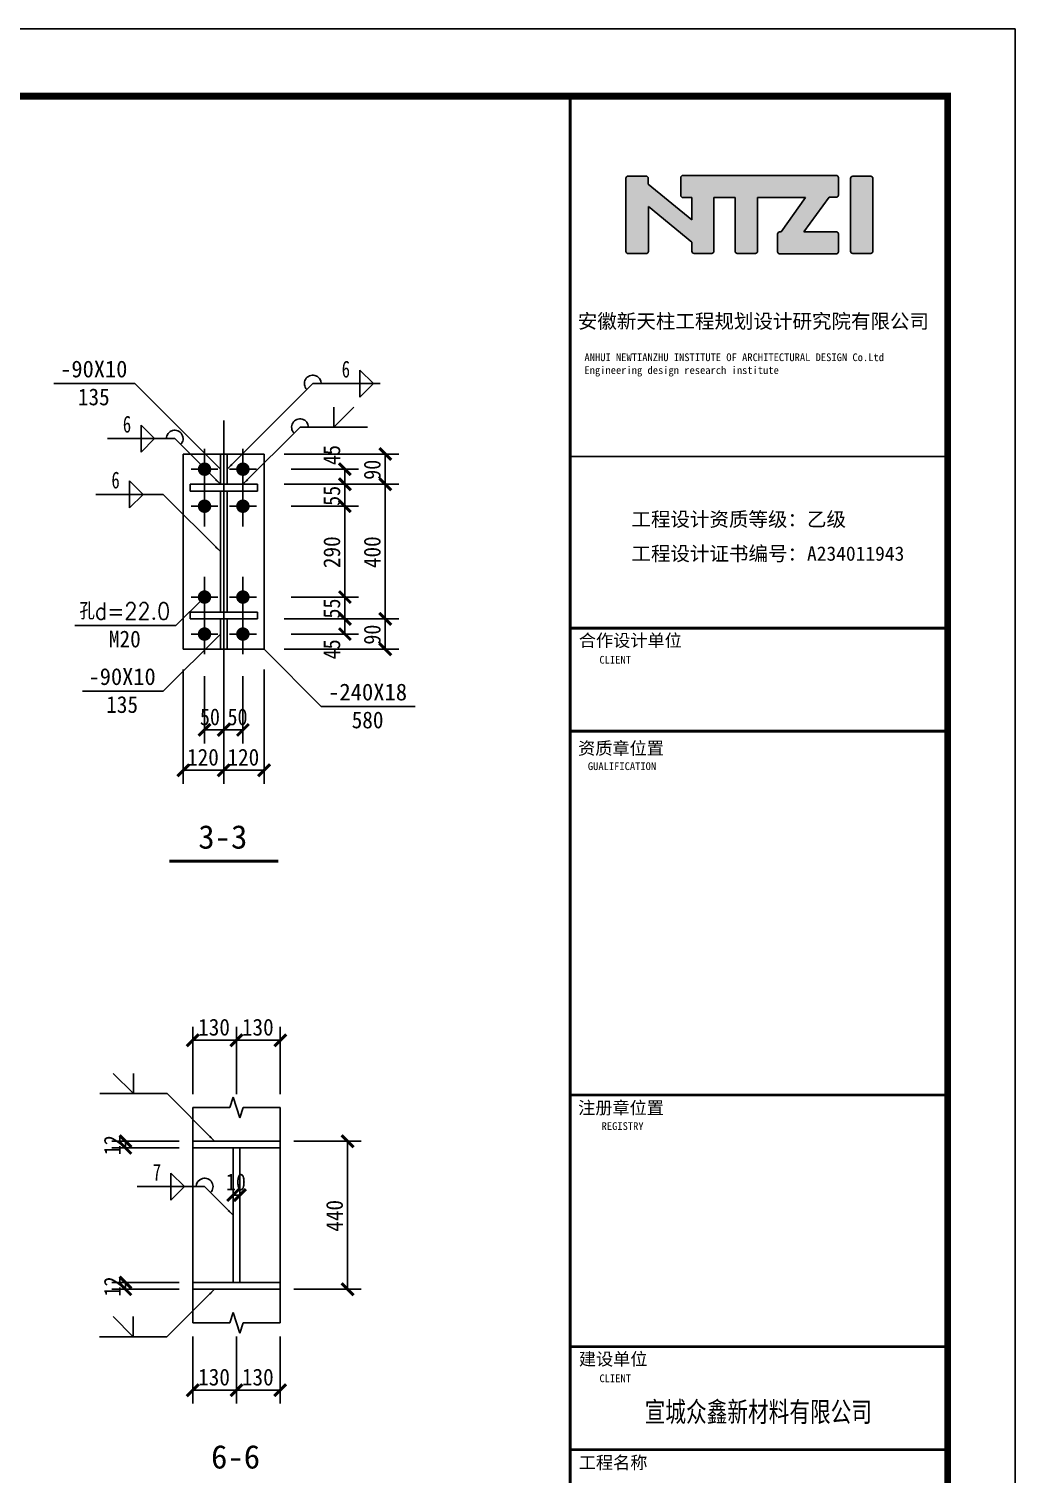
# Model space of a CAD drawing. Extents: x 40002367 to 40460080, y 192184 to 372766.
# Drawn here: x 40445430 to 40460080, y 258901 to 280378 of the extents above; entities that cross this region are included whole.
import ezdxf
from ezdxf.enums import TextEntityAlignment as Align

# ---------------------------------------------------------------- set-up
doc = ezdxf.new("R2010")
doc.units = 0
doc.header["$LTSCALE"] = 1000
doc.header["$MEASUREMENT"] = 0
doc.linetypes.add('6', pattern=[8.75, 5, -1.25, 1.25, -1.25])
doc.layers.get('0').update_dxf_attribs({"linetype": 'CONTINUOUS'})
for name, color, linetype in [('10', 7, 'CONTINUOUS'), ('20', 2, 'CONTINUOUS'), ('PUB_TAB', 7, 'CONTINUOUS'), ('PUB_TEXT', 7, 'CONTINUOUS'), ('PUB_TITLE', 4, 'CONTINUOUS'), ('尺寸标注', 253, 'CONTINUOUS'), ('焊缝标注', 253, 'CONTINUOUS'), ('编号标注', 253, 'CONTINUOUS'), ('螺栓孔标注', 253, 'CONTINUOUS'), ('钢板标注', 253, 'CONTINUOUS')]:
    doc.layers.add(name, color=color, linetype=linetype)
doc.styles.add('_HZTXT', font='txt.shx', dxfattribs={"width": 0.8, "bigfont": 'hztxt.shx'})
doc.styles.add('STYLE-黑体', font='simhei.ttf')
doc.styles.add('TQ', font='')
doc.styles.get('TQ').set_extended_font_data('SimSun')

# ---------------------------------------------------------------- blocks, each defined once
blk = doc.blocks.new('tk0')
h = blk.add_hatch(color=256)
h.paths.add_polyline_path([(32852392, -1204546), (32853685, -1205603), (32853685, -1205878, 0.414214), (32853749, -1205942), (32854275, -1205942, 0.414214), (32854339, -1205878), (32854339, -1204280), (32854967, -1204280), (32854967, -1205875, 0.414214), (32855031, -1205939), (32855571, -1205939, 0.414214), (32855635, -1205875), (32855635, -1204280), (32857060, -1204280), (32856336, -1205302), (32856292, -1205302, 0.414214), (32856228, -1205366), (32856228, -1205892, 0.414214), (32856292, -1205956), (32857972, -1205956, 0.414214), (32858036, -1205892), (32858036, -1205362, 0.414214), (32857972, -1205298), (32857012, -1205298), (32857761, -1204270), (32857974, -1204270, 0.414214), (32858038, -1204206), (32858038, -1203685, 0.414214), (32857974, -1203621), (32853417, -1203621, 0.414214), (32853353, -1203685), (32853353, -1204218, 0.414214), (32853417, -1204282), (32853679, -1204282), (32853679, -1204939), (32852388, -1203885), (32852389, -1203708, 0.41489), (32852325, -1203644), (32851789, -1203644, 0.414214), (32851725, -1203708), (32851725, -1205882, 0.414214), (32851789, -1205946), (32852328, -1205946, 0.414214), (32852392, -1205882)])
h.paths.add_polyline_path([(32858400, -1205878, 0.414214), (32858464, -1205942), (32858999, -1205942, 0.414214), (32859063, -1205878), (32859063, -1203710, 0.414214), (32858999, -1203646), (32858464, -1203646, 0.414214), (32858400, -1203710)])
for p, q in [((32851725, -1205882), (32851725, -1203708)), ((32851789, -1203644), (32852325, -1203644)), ((32852389, -1203708), (32852388, -1203885)), ((32852388, -1203885), (32853679, -1204939)), ((32853353, -1204218), (32853353, -1203685)), ((32853417, -1203621), (32857974, -1203621)), ((32858038, -1203685), (32858038, -1204206)), ((32858400, -1205878), (32858400, -1203710)), ((32858464, -1203646), (32858999, -1203646)), ((32859063, -1203710), (32859063, -1205878)), ((32853679, -1204282), (32853417, -1204282)), ((32853679, -1204939), (32853679, -1204282)), ((32854967, -1204280), (32854339, -1204280)), ((32854339, -1204280), (32854339, -1205878)), ((32854967, -1205875), (32854967, -1204280)), ((32857060, -1204280), (32855635, -1204280)), ((32855635, -1204280), (32855635, -1205875)), ((32856336, -1205302), (32857060, -1204280)), ((32857761, -1204270), (32857012, -1205298)), ((32857974, -1204270), (32857761, -1204270)), ((32853685, -1205603), (32852392, -1204546)), ((32852392, -1204546), (32852392, -1205882)), ((32853685, -1205878), (32853685, -1205603)), ((32856228, -1205892), (32856228, -1205366)), ((32856292, -1205302), (32856336, -1205302)), ((32857012, -1205298), (32857972, -1205298)), ((32858036, -1205362), (32858036, -1205892)), ((32852328, -1205946), (32851789, -1205946)), ((32854275, -1205942), (32853749, -1205942)), ((32855571, -1205939), (32855031, -1205939)), ((32857972, -1205956), (32856292, -1205956)), ((32858999, -1205942), (32858464, -1205942))]:
    blk.add_line(p, q)
for centre, start, end in [((32851789, -1203708), 90, 180), ((32852325, -1203708), 359.8676, 90), ((32853417, -1203685), 90, 180), ((32857974, -1203685), 0, 90), ((32858464, -1203710), 90, 180), ((32858999, -1203710), 0, 90), ((32853417, -1204218), 180, 270), ((32857974, -1204206), 270, 0), ((32856292, -1205366), 90, 180), ((32857972, -1205362), 0, 90), ((32851789, -1205882), 180, 270), ((32852328, -1205882), 270, 0), ((32853749, -1205878), 180, 270), ((32854275, -1205878), 270, 0), ((32855031, -1205875), 180, 270), ((32855571, -1205875), 270, 0), ((32856292, -1205892), 180, 270), ((32857972, -1205892), 270, 0), ((32858464, -1205878), 180, 270), ((32858999, -1205878), 270, 0)]:
    blk.add_arc(centre, 64, start, end)
at = {"layer": 'PUB_TEXT'}
for q in [(32859815, -1201267), (32861287, -1202326)]:
    blk.add_line((32861287, -1201267), q, dxfattribs=at)
at = {"layer": 'PUB_TITLE'}
blk.add_line((32861287, -1201267), (32850067, -1201267), dxfattribs=at)
at = {"layer": 'PUB_TITLE', "lineweight": 40}
blk.add_line((32850062, -1220138), (32861282, -1220138), dxfattribs=at)
for points, const_width in [([(32850067, -1201267), (32850067, -1281267)], 85), ([(32850067, -1211977), (32861287, -1211977)], 51), ([(32850067, -1217077), (32861287, -1217077)], 85), ([(32850067, -1220137), (32861287, -1220137)], 85), ([(32850067, -1230953), (32861287, -1230953)], 85), ([(32850067, -1238433), (32861287, -1238433)], 85), ([(32850067, -1241493), (32861287, -1241493)], 85)]:
    blk.add_lwpolyline(points, dxfattribs=dict(at, const_width=const_width))
at = {"layer": 'PUB_TEXT', "char_height": 425, "attachment_point": 1, "style": 'TQ'}
for s, insert in [('安徽新天柱工程规划设计研究院有限公司 ', (32850295, -1207742)), ('工程设计资质等级：乙级 ', (32851887, -1213629)), ('工程设计证书编号：A234011943 ', (32851887, -1214649))]:
    blk.add_mtext(s, dxfattribs=dict(at, insert=insert))
at = {"layer": 'PUB_TEXT', "attachment_point": 1, "style": 'TQ'}
for s, insert, char_height, width in [('ANHUI NEWTIANZHU INSTITUTE OF ARCHITECTURAL DESIGN Co.Ltd\\PEngineering design research institute', (32850492, -1208912), 229.5, 10514.71), ('合作设计单位', (32850326, -1217257), 374, 3498.52), ('CLIENT', (32850938, -1217903), 229.5, 4799.1), ('资质章位置', (32850304, -1220460), 374, 4250), ('GUALIFICATION', (32850593, -1221066), 229.5, 5361.8), ('注册章位置', (32850304, -1231147), 374, 3060), ('REGISTRY', (32851001, -1231763), 229.5, 4799.1), ('建设单位', (32850326, -1238613), 374, 2223.6), ('CLIENT', (32850938, -1239259), 229.5, 4799.1), ('工程名称', (32850323, -1241690), 374, 2223.6)]:
    blk.add_mtext(s, dxfattribs=dict(at, insert=insert, char_height=char_height, width=width))

msp = doc.modelspace()

# ---------------------------------------------------------------- linework, layer by layer
at = {"layer": '10', "color": 7, "linetype": '6'}
msp.add_line((40448323.6, 270660.1), (40448323.6, 274560.1), dxfattribs=at)
at = {"layer": '10', "color": 253}
for p, q in [((40448038.6, 274135.1), (40448038.6, 273535.1)), ((40448608.6, 274135.1), (40448608.6, 273535.1)), ((40448238.6, 273835.1), (40447838.6, 273835.1)), ((40448808.6, 273835.1), (40448408.6, 273835.1)), ((40448038.6, 273585.1), (40448038.6, 272985.1)), ((40448608.6, 273585.1), (40448608.6, 272985.1)), ((40448238.6, 273285.1), (40447838.6, 273285.1)), ((40448808.6, 273285.1), (40448408.6, 273285.1)), ((40448038.6, 272235.1), (40448038.6, 271635.1)), ((40448608.6, 272235.1), (40448608.6, 271635.1)), ((40448238.6, 271935.1), (40447838.6, 271935.1)), ((40448808.6, 271935.1), (40448408.6, 271935.1)), ((40448038.6, 271685.1), (40448038.6, 271085.1)), ((40448608.6, 271685.1), (40448608.6, 271085.1)), ((40448238.6, 271385.1), (40447838.6, 271385.1)), ((40448808.6, 271385.1), (40448408.6, 271385.1))]:
    msp.add_line(p, q, dxfattribs=at)
at = {"layer": '10', "const_width": 100}
for points in [[(40448088.6, 273835.1, 1), (40447988.6, 273835.1, 1), (40448088.6, 273835.1, 1)], [(40448658.6, 273835.1, 1), (40448558.6, 273835.1, 1), (40448658.6, 273835.1, 1)], [(40448088.6, 273285.1, 1), (40447988.6, 273285.1, 1), (40448088.6, 273285.1, 1)], [(40448658.6, 273285.1, 1), (40448558.6, 273285.1, 1), (40448658.6, 273285.1, 1)], [(40448088.6, 271935.1, 1), (40447988.6, 271935.1, 1), (40448088.6, 271935.1, 1)], [(40448658.6, 271935.1, 1), (40448558.6, 271935.1, 1), (40448658.6, 271935.1, 1)], [(40448088.6, 271385.1, 1), (40447988.6, 271385.1, 1), (40448088.6, 271385.1, 1)], [(40448658.6, 271385.1, 1), (40448558.6, 271385.1, 1), (40448658.6, 271385.1, 1)]]:
    msp.add_lwpolyline(points, format="xyb", dxfattribs=at)
at = {"layer": '10', "color": 3}
for points in [[(40448823.6, 273610.1), (40447823.6, 273610.1)], [(40447823.6, 273610.1), (40447823.6, 273510.1)], [(40447823.6, 273510.1), (40448823.6, 273510.1)], [(40448273.6, 271710.1), (40448273.6, 273510.1)], [(40448373.6, 271710.1), (40448373.6, 273510.1)], [(40448823.6, 273510.1), (40448823.6, 273610.1)], [(40448823.6, 271710.1), (40447823.6, 271710.1)], [(40447823.6, 271710.1), (40447823.6, 271610.1)], [(40448823.6, 271610.1), (40448823.6, 271710.1)], [(40447823.6, 271610.1), (40448823.6, 271610.1)]]:
    msp.add_lwpolyline(points, dxfattribs=at)
at = {"layer": '10', "const_width": 45}
msp.add_lwpolyline([(40447513.6, 268010.1), (40449133.6, 268010.1)], dxfattribs=at)
at = {"layer": '20'}
for points in [[(40448923.6, 274060.1), (40447723.6, 274060.1)], [(40447723.6, 274060.1), (40447723.6, 271160.1)], [(40448373.6, 274060.1), (40448273.6, 274060.1)], [(40448273.6, 274060.1), (40448273.6, 273610.1)], [(40448373.6, 273610.1), (40448373.6, 274060.1)], [(40448923.6, 271160.1), (40448923.6, 274060.1)], [(40448273.6, 273610.1), (40448373.6, 273610.1)], [(40448273.6, 271610.1), (40448373.6, 271610.1)], [(40448273.6, 271160.1), (40448273.6, 271610.1)], [(40448373.6, 271610.1), (40448373.6, 271160.1)], [(40447723.6, 271160.1), (40448923.6, 271160.1)], [(40448373.6, 271160.1), (40448273.6, 271160.1)]]:
    msp.add_lwpolyline(points, dxfattribs=at)
at = {"layer": 'PUB_TITLE'}
msp.add_lwpolyline([(40385779.9, 238378), (40460079.9, 238378), (40460079.9, 280378), (40385779.9, 280378)], close=True, dxfattribs=at)
at = {"layer": 'PUB_TITLE', "const_width": 100}
msp.add_lwpolyline([(40388279.9, 239378), (40459079.9, 239378), (40459079.9, 279378), (40388279.9, 279378)], close=True, dxfattribs=at)
at = {"layer": '尺寸标注'}
for p, q in [((40449223.6, 274060.1), (40450923.6, 274060.1)), ((40450723.6, 273610.1), (40450723.6, 274060.1)), ((40449323.6, 273835.1), (40450323.6, 273835.1)), ((40450123.6, 273610.1), (40450123.6, 273835.1)), ((40449223.6, 273610.1), (40450923.6, 273610.1)), ((40449223.6, 273610.1), (40450923.6, 273610.1)), ((40449323.6, 273610.1), (40450323.6, 273610.1)), ((40449323.6, 273610.1), (40450323.6, 273610.1)), ((40450123.6, 273285.1), (40450123.6, 273610.1)), ((40450723.6, 271610.1), (40450723.6, 273610.1)), ((40449323.6, 273285.1), (40450323.6, 273285.1)), ((40449323.6, 273285.1), (40450323.6, 273285.1)), ((40450123.6, 271935.1), (40450123.6, 273285.1)), ((40449323.6, 271935.1), (40450323.6, 271935.1)), ((40449323.6, 271935.1), (40450323.6, 271935.1)), ((40450123.6, 271610.1), (40450123.6, 271935.1)), ((40449223.6, 271610.1), (40450923.6, 271610.1)), ((40449223.6, 271610.1), (40450923.6, 271610.1)), ((40449323.6, 271610.1), (40450323.6, 271610.1)), ((40449323.6, 271610.1), (40450323.6, 271610.1)), ((40450123.6, 271385.1), (40450123.6, 271610.1)), ((40450723.6, 271160.1), (40450723.6, 271610.1)), ((40449323.6, 271385.1), (40450323.6, 271385.1)), ((40449223.6, 271160.1), (40450923.6, 271160.1)), ((40447723.6, 270860.1), (40447723.6, 269160.1)), ((40448323.6, 270860.1), (40448323.6, 269160.1)), ((40448323.6, 270860.1), (40448323.6, 269160.1)), ((40448923.6, 270860.1), (40448923.6, 269160.1)), ((40448038.6, 270760.1), (40448038.6, 269760.1)), ((40448323.6, 270760.1), (40448323.6, 269760.1)), ((40448323.6, 270760.1), (40448323.6, 269760.1)), ((40448608.6, 270760.1), (40448608.6, 269760.1)), ((40448038.6, 269960.1), (40448323.6, 269960.1)), ((40448323.6, 269960.1), (40448608.6, 269960.1)), ((40447723.6, 269360.1), (40448323.6, 269360.1)), ((40448323.6, 269360.1), (40448923.6, 269360.1)), ((40447863.5, 264548.2), (40447863.5, 265548.2)), ((40448513.5, 264548.2), (40448513.5, 265548.2)), ((40448513.5, 264548.2), (40448513.5, 265548.2)), ((40449163.5, 264548.2), (40449163.5, 265548.2)), ((40447863.5, 265348.2), (40448513.5, 265348.2)), ((40448513.5, 265348.2), (40449163.5, 265348.2)), ((40448413.5, 264348.2), (40448463.5, 264502.1)), ((40448463.5, 264502.1), (40448563.3, 264195.3)), ((40447863.5, 264348.2), (40448413.5, 264348.2)), ((40448563.3, 264195.3), (40448613.5, 264349.1)), ((40448613.5, 264349.1), (40449163.5, 264348.2)), ((40447663.5, 263848.2), (40446663.5, 263848.2)), ((40447663.5, 263748.2), (40446663.5, 263748.2)), ((40446863.5, 263748.2), (40446863.5, 263848.2)), ((40449363.5, 263848.2), (40450363.5, 263848.2)), ((40450163.5, 261648.2), (40450163.5, 263848.2)), ((40448463.5, 263058.2), (40448463.5, 262848.2)), ((40448463.5, 263048.2), (40448563.5, 263048.2)), ((40448563.5, 263058.2), (40448563.5, 262848.2)), ((40447663.5, 261748.2), (40446663.5, 261748.2)), ((40447663.5, 261648.2), (40446663.5, 261648.2)), ((40446863.5, 261648.2), (40446863.5, 261748.2)), ((40449363.5, 261648.2), (40450363.5, 261648.2)), ((40448413.5, 261148.2), (40448463.5, 261302.1)), ((40448463.5, 261302.1), (40448563.3, 260995.3)), ((40447863.5, 261148.2), (40448413.5, 261148.2)), ((40447863.5, 260948.2), (40447863.5, 259948.2)), ((40448513.5, 260948.2), (40448513.5, 259948.2)), ((40448513.5, 260948.2), (40448513.5, 259948.2)), ((40448563.3, 260995.3), (40448613.5, 261149.1)), ((40448613.5, 261149.1), (40449163.5, 261148.2)), ((40449163.5, 260948.2), (40449163.5, 259948.2)), ((40447863.5, 260148.2), (40448513.5, 260148.2)), ((40448513.5, 260148.2), (40449163.5, 260148.2))]:
    msp.add_line(p, q, dxfattribs=at)
at = {"layer": '尺寸标注', "const_width": 45}
for points in [[(40450635.2, 274148.5), (40450812, 273971.7)], [(40450035.2, 273923.5), (40450212, 273746.7)], [(40450035.2, 273698.5), (40450212, 273521.7)], [(40450035.2, 273698.5), (40450212, 273521.7)], [(40450635.2, 273698.5), (40450812, 273521.7)], [(40450635.2, 273698.5), (40450812, 273521.7)], [(40450035.2, 273373.5), (40450212, 273196.7)], [(40450035.2, 273373.5), (40450212, 273196.7)], [(40450035.2, 272023.5), (40450212, 271846.7)], [(40450035.2, 272023.5), (40450212, 271846.7)], [(40450035.2, 271698.5), (40450212, 271521.7)], [(40450035.2, 271698.5), (40450212, 271521.7)], [(40450635.2, 271698.5), (40450812, 271521.7)], [(40450635.2, 271698.5), (40450812, 271521.7)], [(40450035.2, 271473.5), (40450212, 271296.7)], [(40450635.2, 271248.5), (40450812, 271071.7)], [(40447950.2, 269871.7), (40448127, 270048.5)], [(40448235.2, 269871.7), (40448412, 270048.5)], [(40448235.2, 269871.7), (40448412, 270048.5)], [(40448520.2, 269871.7), (40448697, 270048.5)], [(40447635.2, 269271.7), (40447812, 269448.5)], [(40448235.2, 269271.7), (40448412, 269448.5)], [(40448235.2, 269271.7), (40448412, 269448.5)], [(40448835.2, 269271.7), (40449012, 269448.5)], [(40447775.1, 265259.8), (40447951.9, 265436.6)], [(40448425.1, 265259.8), (40448601.9, 265436.6)], [(40448425.1, 265259.8), (40448601.9, 265436.6)], [(40449075.1, 265259.8), (40449251.9, 265436.6)], [(40446775.1, 263936.6), (40446951.9, 263759.8)], [(40450075.1, 263936.6), (40450251.9, 263759.8)], [(40446775.1, 263836.6), (40446951.9, 263659.8)], [(40448375.1, 262959.8), (40448551.9, 263136.6)], [(40448475.1, 262959.8), (40448651.9, 263136.6)], [(40446775.1, 261836.6), (40446951.9, 261659.8)], [(40446775.1, 261736.6), (40446951.9, 261559.8)], [(40450075.1, 261736.6), (40450251.9, 261559.8)], [(40447775.1, 260059.8), (40447951.9, 260236.6)], [(40448425.1, 260059.8), (40448601.9, 260236.6)], [(40448425.1, 260059.8), (40448601.9, 260236.6)], [(40449075.1, 260059.8), (40449251.9, 260236.6)]]:
    msp.add_lwpolyline(points, dxfattribs=at)
at = {"layer": '尺寸标注', "color": 3}
for points in [[(40447863.5, 261148.2), (40447863.5, 264348.2)], [(40449163.5, 261148.2), (40449163.5, 264348.2)]]:
    msp.add_lwpolyline(points, dxfattribs=at)
at = {"layer": '焊缝标注'}
for p, q in [((40450346.9, 275307.4), (40450546.9, 275107.4)), ((40450346.9, 275107.4), (40450346.9, 275307.4)), ((40448373.6, 273835.1), (40449646.9, 275107.4)), ((40449646.9, 275107.4), (40450646.9, 275107.4)), ((40450346.9, 274907.4), (40450546.9, 275107.4)), ((40450346.9, 275107.4), (40450346.9, 274907.4)), ((40449957.5, 274458.3), (40449957.5, 274758.3)), ((40449957.5, 274458.3), (40450257.5, 274758.3)), ((40447295.6, 274289.7), (40447095.6, 274489.7)), ((40447095.6, 274289.7), (40447095.6, 274489.7)), ((40447595.6, 274289.7), (40446595.6, 274289.7)), ((40447295.6, 274289.7), (40447095.6, 274089.7)), ((40447095.6, 274289.7), (40447095.6, 274089.7)), ((40448273.6, 273610.1), (40447595.6, 274289.7)), ((40448608.6, 273610.1), (40449457.5, 274458.3)), ((40449457.5, 274458.3), (40450457.5, 274458.3)), ((40447126.1, 273459.7), (40446926.1, 273659.7)), ((40446926.1, 273459.7), (40446926.1, 273659.7)), ((40447426.1, 273459.7), (40446426.1, 273459.7)), ((40447126.1, 273459.7), (40446926.1, 273259.7)), ((40446926.1, 273459.7), (40446926.1, 273259.7)), ((40448273.6, 272610.1), (40447426.1, 273459.7)), ((40446982.3, 264556.2), (40446682.3, 264856.2)), ((40446982.3, 264556.2), (40446982.3, 264856.2)), ((40447482.3, 264556.2), (40446482.3, 264556.2)), ((40448188.5, 263848.2), (40447482.3, 264556.2)), ((40447739.8, 263173), (40447539.8, 263373)), ((40447539.8, 263173), (40447539.8, 263373)), ((40448039.8, 263173), (40447039.8, 263173)), ((40447739.8, 263173), (40447539.8, 262973)), ((40447539.8, 263173), (40447539.8, 262973)), ((40448463.5, 262748.2), (40448039.8, 263173)), ((40448188.5, 261648.2), (40447480, 260942.5)), ((40446980, 260942.5), (40446680, 261242.5)), ((40446980, 260942.5), (40446980, 261242.5)), ((40447480, 260942.5), (40446480, 260942.5))]:
    msp.add_line(p, q, dxfattribs=at)
for centre, start, end in [((40449646.9, 275107.4), 0, 224.97719), ((40449457.5, 274458.3), 0, 224.97719), ((40447595.6, 274289.7), 314.93155, 180.00001), ((40448039.8, 263173), 314.93155, 180.00001)]:
    msp.add_arc(centre, 125, start, end, dxfattribs=at)
for points in [[(40448373.6, 273835.1), (40448454.9, 273895.2), (40448433.7, 273916.4)], [(40448273.6, 273610.1), (40448213.6, 273691.5), (40448192.4, 273670.3)], [(40448608.6, 273610.1), (40448689.9, 273670.2), (40448668.7, 273691.4)], [(40448273.6, 272610.1), (40448213.6, 272691.5), (40448192.4, 272670.3)], [(40448188.5, 263848.2), (40448128.5, 263929.6), (40448107.3, 263908.4)], [(40448463.5, 262748.2), (40448403.5, 262829.6), (40448382.3, 262808.4)], [(40448188.5, 261648.2), (40448107.1, 261588.3), (40448128.3, 261567)]]:
    msp.add_solid(points, dxfattribs=at)
at = {"layer": '编号标注', "color": 2}
for points in [[(40447863.5, 263848.2), (40449163.5, 263848.2)], [(40447863.5, 263748.2), (40447863.5, 263848.2)], [(40449163.5, 263748.2), (40447863.5, 263748.2)], [(40448563.5, 263748.2), (40448463.5, 263748.2)], [(40448463.5, 263748.2), (40448463.5, 261748.2)], [(40448563.5, 261748.2), (40448563.5, 263748.2)], [(40449163.5, 263848.2), (40449163.5, 263748.2)], [(40449163.5, 261748.2), (40447863.5, 261748.2)], [(40447863.5, 261748.2), (40447863.5, 261648.2)], [(40447863.5, 261648.2), (40449163.5, 261648.2)], [(40448463.5, 261748.2), (40448563.5, 261748.2)], [(40449163.5, 261648.2), (40449163.5, 261748.2)]]:
    msp.add_lwpolyline(points, dxfattribs=at)
at = {"layer": '螺栓孔标注'}
for p, q in [((40448038.6, 271935.1), (40447613.5, 271511.7)), ((40447613.5, 271511.7), (40446113.5, 271511.7))]:
    msp.add_line(p, q, dxfattribs=at)
at = {"layer": '螺栓孔标注', "const_width": 10}
msp.add_lwpolyline([(40448043.6, 271935.1, 1), (40448033.6, 271935.1, 1), (40448043.6, 271935.1, 1)], format="xyb", dxfattribs=at)
at = {"layer": '钢板标注'}
for p, q in [((40447002.3, 275109.4), (40445802.3, 275109.4)), ((40448273.6, 273835.1), (40447002.3, 275109.4)), ((40448273.6, 271385.1), (40447423.4, 270538.3)), ((40448923.6, 271160.1), (40449769.8, 270309.2)), ((40447423.4, 270538.3), (40446223.4, 270538.3)), ((40449769.8, 270309.2), (40451169.8, 270309.2))]:
    msp.add_line(p, q, dxfattribs=at)
at = {"layer": '钢板标注', "const_width": 10}
for points in [[(40448278.6, 273835.1, 1), (40448268.6, 273835.1, 1), (40448278.6, 273835.1, 1)], [(40448278.6, 271385.1, 1), (40448268.6, 271385.1, 1), (40448278.6, 271385.1, 1)], [(40448928.6, 271160.1, 1), (40448918.6, 271160.1, 1), (40448928.6, 271160.1, 1)]]:
    msp.add_lwpolyline(points, format="xyb", dxfattribs=at)

# ---------------------------------------------------------------- block references
at = {"xscale": 0.5, "yscale": 0.5, "zscale": 0.5}
msp.add_blockref('tk0', (24028436.5, 880011.7), dxfattribs=at)

# ---------------------------------------------------------------- texts
at = {"layer": '10'}
for s, width, p, p2 in [('3-3', 0.781072, (40447945.6, 268195.6), (40448674.6, 268195.6)), ('6-6', 0.781076, (40448135.5, 258983.7), (40448864.5, 258983.7))]:
    msp.add_text(s, height=350, dxfattribs=dict(at, width=width)).set_placement(p, p2, align=Align.FIT)
at = {"layer": 'PUB_TAB', "lineweight": -3, "style": 'STYLE-黑体', "width": 0.75}
msp.add_text('宣城众鑫新材料有限公司', height=300, dxfattribs=at).set_placement((40456265.9, 259676.5), align=Align.CENTER)
at = {"layer": '尺寸标注'}
for s, width, p, p2 in [('45', 0.714, (40450053.6, 273896.4), (40450053.6, 274193.9)), ('90', 0.793333, (40450653.6, 273677.6), (40450653.6, 273975.1)), ('55', 0.714, (40450053.6, 273290.1), (40450053.6, 273587.6)), ('290', 0.756, (40450053.6, 272365.1), (40450053.6, 272837.6)), ('400', 0.81, (40450653.6, 272365.1), (40450653.6, 272837.6)), ('55', 0.714, (40450053.6, 271615.1), (40450053.6, 271912.6)), ('90', 0.793333, (40450653.6, 271227.6), (40450653.6, 271525.1)), ('45', 0.714001, (40450053.6, 271008.9), (40450053.6, 271306.4)), ('12', 0.8925, (40446793.5, 263640.7), (40446793.5, 263938.2)), ('440', 0.756, (40450093.5, 262503.2), (40450093.5, 262975.7)), ('12', 0.8925, (40446793.5, 261540.7), (40446793.5, 261838.2))]:
    msp.add_text(s, height=250, rotation=90, dxfattribs=dict(at, width=width)).set_placement(p, p2, align=Align.FIT)
for s, width, p, p2 in [('50', 0.793335, (40447970.2, 270030.1), (40448267.7, 270030.1)), ('50', 0.793335, (40448379.8, 270030.1), (40448677.3, 270030.1)), ('120', 0.872306, (40447778.6, 269430.1), (40448251.1, 269430.1)), ('120', 0.872309, (40448378.6, 269430.1), (40448851.1, 269430.1)), ('130', 0.872314, (40447943.5, 265418.2), (40448416, 265418.2)), ('130', 0.872314, (40448593.5, 265418.2), (40449066, 265418.2)), ('10', 1.020013, (40448356, 263118.2), (40448653.5, 263118.2)), ('130', 0.872314, (40447943.5, 260218.2), (40448416, 260218.2)), ('130', 0.872314, (40448593.5, 260218.2), (40449066, 260218.2))]:
    msp.add_text(s, height=250, dxfattribs=dict(at, width=width)).set_placement(p, p2, align=Align.FIT)
at = {"layer": '焊缝标注'}
for s, width, p, p2 in [('6', 0.735004, (40450076.9, 275197.4), (40450199.4, 275197.4)), ('6', 0.735004, (40446825.6, 274379.7), (40446948.1, 274379.7)), ('6', 0.735004, (40446656.1, 273549.7), (40446778.6, 273549.7)), ('7', 0.734985, (40447269.8, 263263), (40447392.3, 263263))]:
    msp.add_text(s, height=250, dxfattribs=dict(at, width=width)).set_placement(p, p2, align=Align.FIT)
at = {"layer": '螺栓孔标注', "style": '_HZTXT', "width": 0.924}
msp.add_text('孔d=22.0', height=250, dxfattribs=at).set_placement((40446181, 271601.7), (40447528.5, 271601.7), align=Align.FIT)
at = {"layer": '螺栓孔标注', "width": 0.756001}
msp.add_text('M20', height=250, dxfattribs=at).set_placement((40446618.5, 271186.7), (40447091, 271186.7), align=Align.FIT)
at = {"layer": '钢板标注'}
for s, width, p, p2 in [('-90X10', 0.797999, (40445894.8, 275199.4), (40446892.3, 275199.4)), ('135', 0.809998, (40446157.3, 274784.4), (40446629.8, 274784.4)), ('-90X10', 0.798, (40446315.9, 270628.3), (40447313.4, 270628.3)), ('-240X18', 0.760541, (40449874.8, 270399.2), (40451047.3, 270399.2)), ('135', 0.810001, (40446578.4, 270213.3), (40447050.9, 270213.3)), ('580', 0.756001, (40450224.8, 269984.2), (40450697.3, 269984.2))]:
    msp.add_text(s, height=250, dxfattribs=dict(at, width=width)).set_placement(p, p2, align=Align.FIT)

doc.saveas('drawing.dxf')
